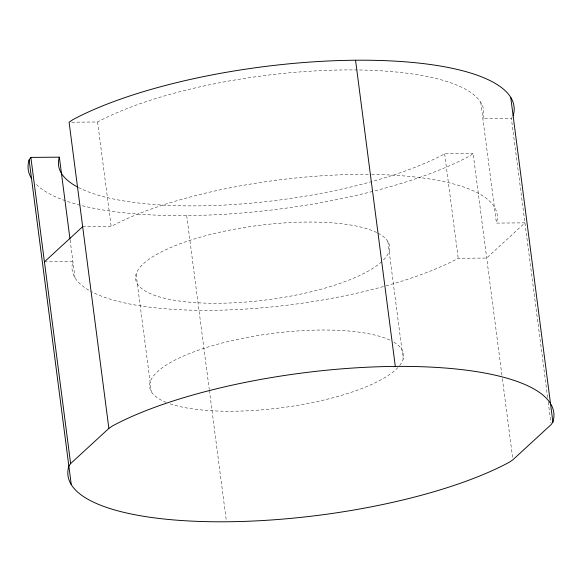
<?xml version="1.0" encoding="UTF-8"?>
<svg xmlns="http://www.w3.org/2000/svg" width="582" height="582" viewBox="0 0 582 582"><rect width="100%" height="100%" fill="white"/><g stroke="black" fill="none" stroke-linecap="round" stroke-linejoin="round"><path stroke-width="0.44" stroke-dasharray="2.91 2.18" d="M547.633 397.571L511.374 118.408L513.135 115.898M501.902 375.121L473.13 153.59L469.427 156.114A244.927 71.608 -7.4 0 1 373.513 191.209M71.775 122.205L97.594 121.98A214.314 62.66 -7.4 0 1 344.995 69.935A214.314 62.66 -7.4 0 1 482.878 118.655L511.374 118.408M78.519 187.535A214.314 62.66 -7.4 0 0 444.641 153.837L473.13 153.59M82.666 226.674L111.162 226.434A214.314 62.66 -7.4 0 1 370.698 174.411M371.622 174.425A214.314 62.66 -7.4 0 1 496.446 223.102L524.942 222.855L486.698 258.044L458.209 258.292A214.314 62.66 -7.4 0 1 384.302 286.329M44.428 261.864L72.917 261.616A214.314 62.66 -7.4 0 0 91.418 291.64M548.215 402.075L550.907 422.787M480.776 102.432L496.446 223.102M502.375 378.722L512.662 457.976M444.641 153.837L458.209 258.292M387.867 241.472L403.151 359.13M186.691 215.587L209.258 389.394M209.375 390.296L226.34 520.875M136.108 274.166L151.393 391.832M97.594 121.98L111.162 226.434M70.109 240.002L75.027 277.84M383.407 286.577A214.314 62.66 -7.4 0 1 92.08 291.989M378.074 233.222A128.033 37.43 -7.4 0 1 382.505 260.932M381.763 261.631A128.033 37.43 -7.4 0 1 190.008 302.225A128.033 37.43 -7.4 0 1 179.896 243.843A128.033 37.43 -7.4 0 1 376.729 232.538M393.861 342.187A128.033 37.43 -7.4 0 1 398.561 366.791M397.921 367.497A128.033 37.43 -7.4 0 1 293.437 406.032A128.033 37.43 -7.4 0 1 169.522 403.624M166.234 402.402A128.033 37.43 -7.4 0 1 217.232 344.34A128.033 37.43 -7.4 0 1 390.748 340.514M372.589 191.442A244.927 71.608 -7.4 0 1 81.051 205.431M80.069 205.177A244.927 71.608 -7.4 0 1 66.232 201.037M65.38 200.732A244.927 71.608 -7.4 0 1 35.378 183.454"/><path stroke-width="0.87" d="M71.273 484.639L29.1 159.912L30.861 157.409L59.349 157.162A214.314 62.66 -7.4 0 0 77.857 187.186M552.9 422.088A244.927 71.608 -7.4 0 0 395.309 366.413A244.927 71.608 -7.4 0 0 112.573 425.886L108.87 428.41L70.626 463.592L68.865 466.102A244.927 71.608 -7.4 0 0 226.456 521.77A244.927 71.608 -7.4 0 0 509.199 462.297L512.902 459.773L551.139 424.591L552.9 422.088L510.727 97.361M44.428 261.864L82.666 226.674M108.87 428.41L69.098 122.227L72.801 119.703A244.927 71.608 -7.4 0 1 355.544 60.23L395.309 366.413M59.349 157.162L69.993 239.107M30.861 157.409L70.626 463.592M31.508 178.456A244.927 71.608 -7.4 0 1 29.1 159.912M355.544 60.23A244.927 71.608 -7.4 0 1 513.135 115.898"/></g></svg>
